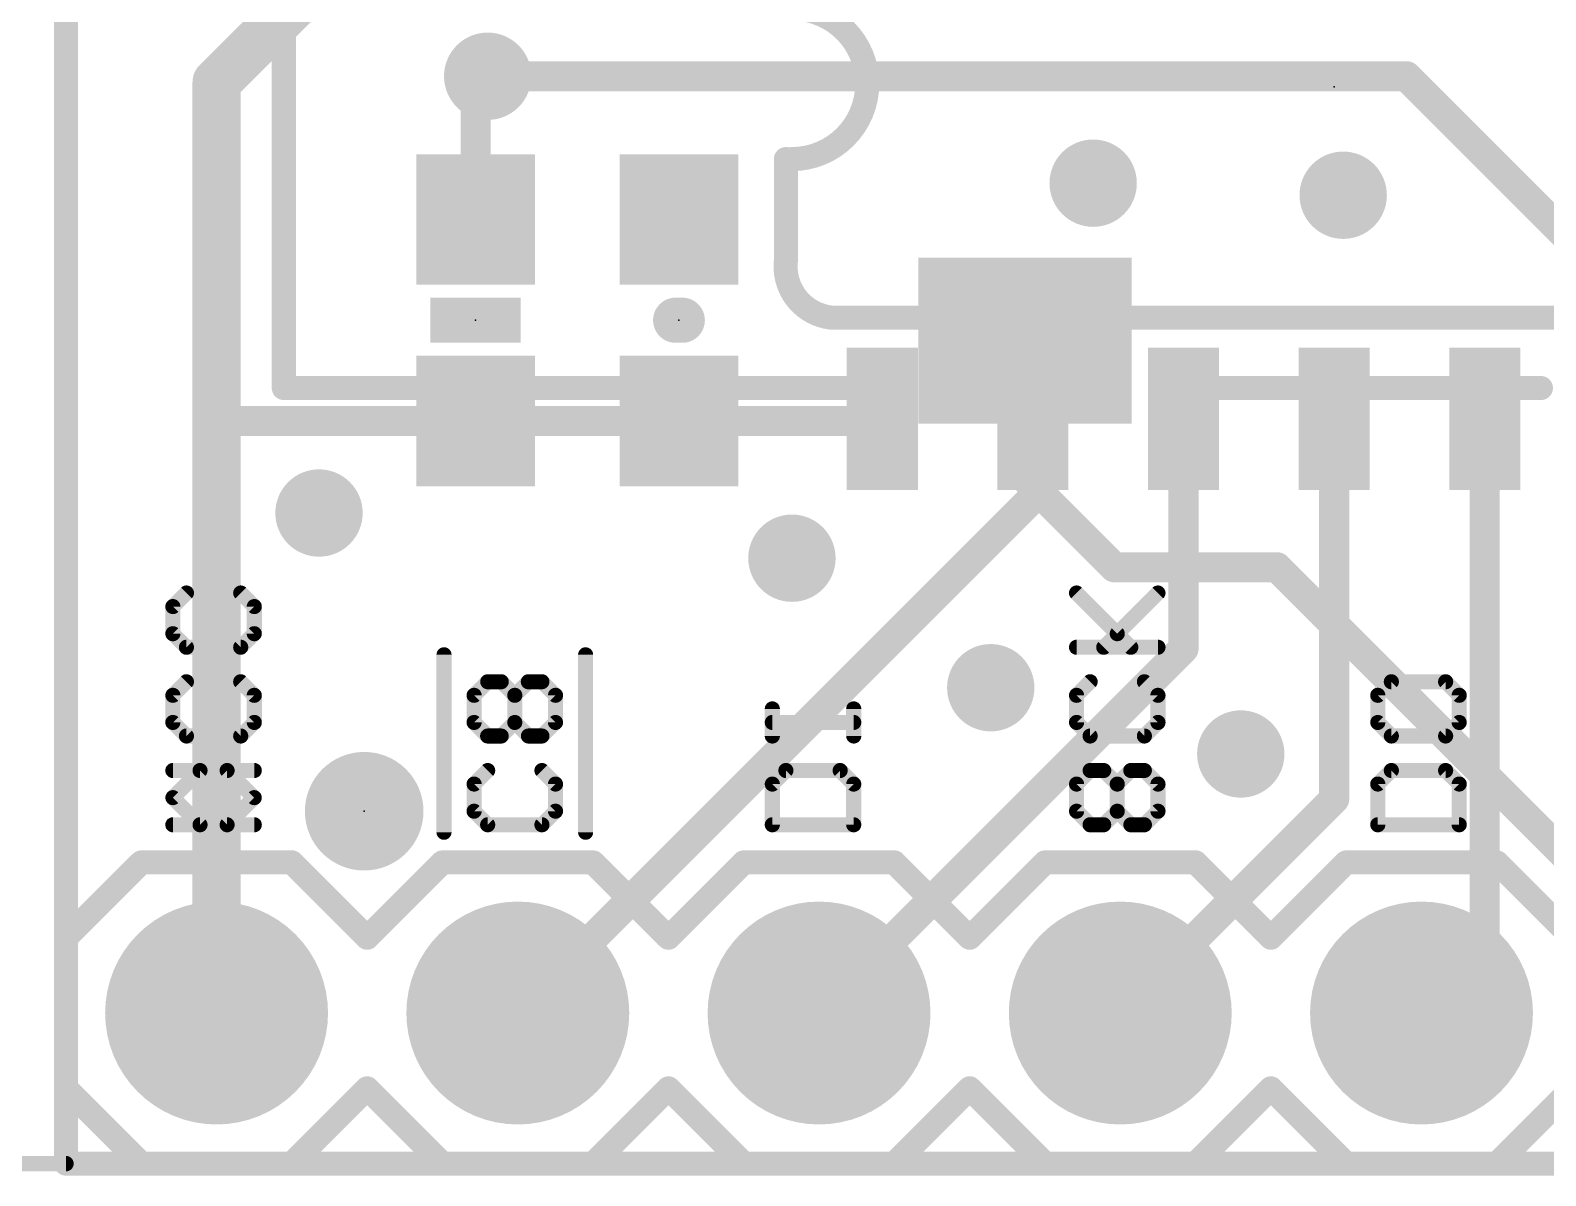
# Model space of a CAD drawing. Extents: x -44 to 63, y -10 to 34.
# Drawn here: x -0.3 to 12.48, y -0.1 to 9.56 of the extents above; entities that cross this region are included whole.
import ezdxf

# ---------------------------------------------------------------- set-up
doc = ezdxf.new("R2010")
doc.units = 0
for name, color, linetype in [('1', 12, 'CONTINUOUS'), ('16', 132, 'CONTINUOUS'), ('17', 110, 'CONTINUOUS'), ('18', 110, 'CONTINUOUS'), ('20', 53, 'CONTINUOUS'), ('21', 53, 'CONTINUOUS'), ('22', 53, 'CONTINUOUS'), ('23', 53, 'CONTINUOUS'), ('24', 53, 'CONTINUOUS'), ('47', 253, 'CONTINUOUS'), ('51', 53, 'CONTINUOUS')]:
    doc.layers.add(name, color=color, linetype=linetype)

# ---------------------------------------------------------------- blocks, each defined once
blk = doc.blocks.new('RECT')
blk.add_solid([(-0.5, -0.5), (0.5, -0.5), (-0.5, 0.5), (0.5, 0.5)])
blk = doc.blocks.new('PIE')
at = {"const_width": 0.5}
blk.add_lwpolyline([(0, -0.25, 1), (0, 0.25, 1), (0, -0.25)], format="xyb", dxfattribs=at)
blk = doc.blocks.new('ROUNDP')
at = {"const_width": 0.5}
blk.add_lwpolyline([(0, -0.25, 1), (0, 0.25, 1), (0, -0.25)], format="xyb", dxfattribs=at)
blk = doc.blocks.new('ROUNDV')
at = {"const_width": 0.5}
blk.add_lwpolyline([(0, -0.25, 1), (0, 0.25, 1), (0, -0.25)], format="xyb", dxfattribs=at)

msp = doc.modelspace()

# ---------------------------------------------------------------- linework, layer by layer
at = {"layer": '1'}
for points, const_width in [([(0, 0), (0, 24.13)], 0.2032), ([(3.556, 9.1694), (11.303, 9.1694)], 0.254), ([(11.303, 9.1694), (13.1318, 7.3406)], 0.254), ([(8.0869, 6.9405), (8.0869, 5.7815)], 0.254), ([(8.0869, 5.7815), (8.8392, 5.0292)], 0.254), ([(8.8392, 5.0292), (10.2108, 5.0292)], 0.254), ([(10.2108, 5.0292), (13.97, 1.27)], 0.254), ([(17.78, 0), (0, 0)], 0.2032)]:
    msp.add_lwpolyline(points, dxfattribs=dict(at, const_width=const_width))
for points, const_width in [([(3.556, 9.2329, 1), (3.556, 9.1059)], 0.127), ([(11.3479, 9.2143, 1), (11.2581, 9.1245)], 0.127), ([(11.303, 9.1059, 1), (11.303, 9.2329)], 0.127), ([(8.1504, 6.9405, 1), (8.0234, 6.9405)], 0.127), ([(8.1318, 5.8264, 1), (8.042, 5.7366)], 0.127), ([(8.0234, 5.7815, 1), (8.1504, 5.7815)], 0.127), ([(8.8392, 5.0927, 1), (8.8392, 4.9657)], 0.127), ([(8.7943, 4.9843, 1), (8.8841, 5.0741)], 0.127), ([(10.2557, 5.0741, 1), (10.1659, 4.9843)], 0.127), ([(10.2108, 4.9657, 1), (10.2108, 5.0927)], 0.127), ([(0, 0.0508, 1), (0, -0.0508)], 0.1016), ([(-0.0508, 0, 1), (0.0508, 0)], 0.1016)]:
    msp.add_lwpolyline(points, format="xyb", dxfattribs=dict(at, const_width=const_width))
at = {"layer": '16'}
for points, const_width in [([(0, 0), (0, 24.13)], 0.2032), ([(1.27, 9.1186), (3.0988, 10.9474)], 0.4064), ([(1.27, 6.3754), (1.27, 9.1186)], 0.4064), ([(3.4544, 9.0678), (3.556, 9.1694)], 0.254), ([(3.4544, 7.962), (3.4544, 9.0678)], 0.254), ([(1.27, 1.27), (1.27, 6.3754)], 0.4064), ([(1.3834, 6.262), (1.27, 6.3754)], 0.254), ([(3.4544, 6.262), (1.3834, 6.262)], 0.254), ([(3.4544, 6.262), (5.1689, 6.262)], 0.254), ([(5.1689, 6.262), (6.8649, 6.262)], 0.254), ([(6.8649, 6.262), (6.8834, 6.2805)], 0.254), ([(8.1534, 6.2805), (8.1534, 5.6134)], 0.254), ([(9.4234, 6.2805), (9.4234, 4.3434)], 0.254), ([(10.6934, 6.2805), (10.6934, 3.0734)], 0.254), ([(11.9634, 6.2805), (11.9634, 1.8034)], 0.254), ([(8.1534, 5.6134), (3.81, 1.27)], 0.254), ([(9.4234, 4.3434), (6.35, 1.27)], 0.254), ([(10.6934, 3.0734), (8.89, 1.27)], 0.254), ([(11.9634, 1.8034), (11.43, 1.27)], 0.254), ([(17.78, 0), (0, 0)], 0.2032)]:
    msp.add_lwpolyline(points, dxfattribs=dict(at, const_width=const_width))
for points, const_width in [([(1.3716, 9.1186, 1), (1.1684, 9.1186)], 0.2032), ([(1.1982, 9.1904, 1), (1.3418, 9.0468)], 0.2032), ([(3.6009, 9.1245, 1), (3.5111, 9.2143)], 0.127), ([(3.5179, 9.0678, 1), (3.3909, 9.0678)], 0.127), ([(3.4095, 9.1127, 1), (3.4993, 9.0229)], 0.127), ([(3.3909, 7.962, 1), (3.5179, 7.962)], 0.127), ([(1.3716, 6.3754, 1), (1.1684, 6.3754)], 0.2032), ([(1.1684, 6.3754, 1), (1.3716, 6.3754)], 0.2032), ([(1.3149, 6.4203, 1), (1.2251, 6.3305)], 0.127), ([(1.3834, 6.3255, 1), (1.3834, 6.1985)], 0.127), ([(3.4544, 6.3255, 1), (3.4544, 6.1985)], 0.127), ([(3.4544, 6.1985, 1), (3.4544, 6.3255)], 0.127), ([(5.1689, 6.3255, 1), (5.1689, 6.1985)], 0.127), ([(5.1689, 6.1985, 1), (5.1689, 6.3255)], 0.127), ([(6.9283, 6.2356, 1), (6.8385, 6.3254)], 0.127), ([(6.8649, 6.1985, 1), (6.8649, 6.3255)], 0.127), ([(8.2169, 6.2805, 1), (8.0899, 6.2805)], 0.127), ([(9.4869, 6.2805, 1), (9.3599, 6.2805)], 0.127), ([(10.7569, 6.2805, 1), (10.6299, 6.2805)], 0.127), ([(12.0269, 6.2805, 1), (11.8999, 6.2805)], 0.127), ([(1.3385, 6.2171, 1), (1.4283, 6.3069)], 0.127), ([(6.82, 6.3069, 1), (6.9098, 6.2171)], 0.127), ([(8.0899, 5.6134, 1), (8.2169, 5.6134)], 0.127), ([(8.1983, 5.5685, 1), (8.1085, 5.6583)], 0.127), ([(9.3599, 4.3434, 1), (9.4869, 4.3434)], 0.127), ([(9.4683, 4.2985, 1), (9.3785, 4.3883)], 0.127), ([(10.7383, 3.0285, 1), (10.6485, 3.1183)], 0.127), ([(10.6299, 3.0734, 1), (10.7569, 3.0734)], 0.127), ([(12.0083, 1.7585, 1), (11.9185, 1.8483)], 0.127), ([(11.8999, 1.8034, 1), (12.0269, 1.8034)], 0.127), ([(1.1684, 1.27, 1), (1.3716, 1.27)], 0.2032), ([(3.7651, 1.3149, 1), (3.8549, 1.2251)], 0.127), ([(6.3051, 1.3149, 1), (6.3949, 1.2251)], 0.127), ([(8.8451, 1.3149, 1), (8.9349, 1.2251)], 0.127), ([(11.3851, 1.3149, 1), (11.4749, 1.2251)], 0.127), ([(0, 0.0508, 1), (0, -0.0508)], 0.1016), ([(-0.0508, 0, 1), (0.0508, 0)], 0.1016)]:
    msp.add_lwpolyline(points, format="xyb", dxfattribs=dict(at, const_width=const_width))
at = {"layer": '20', "const_width": 0.2032}
for points in [[(0, 0), (0, 24.13)], [(17.78, 0), (0, 0)]]:
    msp.add_lwpolyline(points, dxfattribs=at)
at = {"layer": '20', "const_width": 0.1016}
for points in [[(0, 0.0508, 1), (0, -0.0508)], [(-0.0508, 0, 1), (0.0508, 0)]]:
    msp.add_lwpolyline(points, format="xyb", dxfattribs=at)
at = {"layer": '21'}
for points, const_width in [([(1.8369, 6.5405), (1.8369, 19.7405)], 0.2032), ([(1.8369, 6.5405), (6.7369, 6.5405)], 0.2032), ([(12.4369, 6.5405), (9.4369, 6.5405)], 0.2032), ([(1.0155, 4.8119), (0.9011, 4.6975)], 0.127), ([(1.5875, 4.6975), (1.4731, 4.8119)], 0.127), ([(8.9787, 4.3543), (8.5211, 4.8119)], 0.127), ([(8.8643, 4.4687), (9.2075, 4.8119)], 0.127), ([(0.9011, 4.6975), (0.9011, 4.4687)], 0.127), ([(1.5875, 4.4687), (1.5875, 4.6975)], 0.127), ([(0.9011, 4.4687), (1.0155, 4.3543)], 0.127), ([(1.4731, 4.3543), (1.5875, 4.4687)], 0.127), ([(1.0155, 4.3543), (1.4731, 4.3543)], 0.127), ([(3.1877, 2.794), (3.1877, 4.2908)], 0.127), ([(8.5211, 4.3543), (9.2075, 4.3543)], 0.127), ([(1.0155, 4.0635), (0.9011, 3.9491)], 0.127), ([(1.5875, 3.9491), (1.4731, 4.0635)], 0.127), ([(3.5555, 4.0635), (3.4411, 3.9491)], 0.127), ([(3.7843, 3.9491), (3.8987, 4.0635)], 0.127), ([(3.8987, 4.0635), (4.0131, 4.0635)], 0.127), ([(4.0131, 4.0635), (4.1275, 3.9491)], 0.127), ([(8.6355, 4.0635), (8.5211, 3.9491)], 0.127), ([(9.2075, 3.9491), (9.0931, 4.0635)], 0.127), ([(11.1755, 4.0635), (11.0611, 3.9491)], 0.127), ([(11.6331, 4.0635), (11.1755, 4.0635)], 0.127), ([(11.7475, 3.9491), (11.6331, 4.0635)], 0.127), ([(0.9011, 3.9491), (0.9011, 3.7203)], 0.127), ([(1.5875, 3.7203), (1.5875, 3.9491)], 0.127), ([(3.4411, 3.9491), (3.4411, 3.7203)], 0.127), ([(3.7843, 3.7203), (3.7843, 3.9491)], 0.127), ([(4.1275, 3.9491), (4.1275, 3.7203)], 0.127), ([(8.5211, 3.9491), (8.5211, 3.7203)], 0.127), ([(9.2075, 3.7203), (9.2075, 3.9491)], 0.127), ([(11.0611, 3.9491), (11.0611, 3.7203)], 0.127), ([(11.7475, 3.7203), (11.7475, 3.9491)], 0.127), ([(5.9557, 3.6059), (5.9557, 3.8347)], 0.127), ([(6.6421, 3.6059), (6.6421, 3.8347)], 0.127), ([(0.9011, 3.7203), (1.0155, 3.6059)], 0.127), ([(1.4731, 3.6059), (1.5875, 3.7203)], 0.127), ([(3.4411, 3.7203), (3.5555, 3.6059)], 0.127), ([(3.6699, 3.6059), (3.7843, 3.7203)], 0.127), ([(4.1275, 3.7203), (4.0131, 3.6059)], 0.127), ([(6.6421, 3.7203), (5.9557, 3.7203)], 0.127), ([(8.5211, 3.7203), (8.6355, 3.6059)], 0.127), ([(9.0931, 3.6059), (9.2075, 3.7203)], 0.127), ([(11.0611, 3.7203), (11.1755, 3.6059)], 0.127), ([(11.6331, 3.6059), (11.7475, 3.7203)], 0.127), ([(1.0155, 3.6059), (1.4731, 3.6059)], 0.127), ([(3.5555, 3.6059), (3.6699, 3.6059)], 0.127), ([(8.6355, 3.6059), (9.0931, 3.6059)], 0.127), ([(11.1755, 3.6059), (11.6331, 3.6059)], 0.127), ([(1.3587, 3.3151), (0.9011, 3.3151)], 0.127), ([(1.5875, 3.0863), (1.3587, 3.3151)], 0.127), ([(3.5555, 3.3151), (3.4411, 3.2007)], 0.127), ([(4.1275, 3.2007), (4.0131, 3.3151)], 0.127), ([(6.0701, 3.3151), (5.9557, 3.2007)], 0.127), ([(6.5277, 3.3151), (6.0701, 3.3151)], 0.127), ([(6.6421, 3.2007), (6.5277, 3.3151)], 0.127), ([(8.6355, 3.3151), (8.5211, 3.2007)], 0.127), ([(8.8643, 3.2007), (8.9787, 3.3151)], 0.127), ([(8.9787, 3.3151), (9.0931, 3.3151)], 0.127), ([(9.0931, 3.3151), (9.2075, 3.2007)], 0.127), ([(11.1755, 3.3151), (11.0611, 3.2007)], 0.127), ([(11.6331, 3.3151), (11.1755, 3.3151)], 0.127), ([(11.7475, 3.2007), (11.6331, 3.3151)], 0.127), ([(3.4411, 3.2007), (3.4411, 2.9719)], 0.127), ([(4.1275, 2.9719), (4.1275, 3.2007)], 0.127), ([(5.9557, 3.2007), (5.9557, 2.8575)], 0.127), ([(6.6421, 2.8575), (6.6421, 3.2007)], 0.127), ([(8.5211, 3.2007), (8.5211, 2.9719)], 0.127), ([(8.8643, 2.9719), (8.8643, 3.2007)], 0.127), ([(9.2075, 3.2007), (9.2075, 2.9719)], 0.127), ([(11.0611, 3.2007), (11.0611, 2.8575)], 0.127), ([(11.7475, 2.8575), (11.7475, 3.2007)], 0.127), ([(1.3587, 2.8575), (1.5875, 3.0863)], 0.127), ([(3.4411, 2.9719), (3.5555, 2.8575)], 0.127), ([(4.0131, 2.8575), (4.1275, 2.9719)], 0.127), ([(8.5211, 2.9719), (8.6355, 2.8575)], 0.127), ([(8.7499, 2.8575), (8.8643, 2.9719)], 0.127), ([(9.2075, 2.9719), (9.0931, 2.8575)], 0.127), ([(0.9011, 2.8575), (1.3587, 2.8575)], 0.127), ([(3.5555, 2.8575), (4.0131, 2.8575)], 0.127), ([(5.9557, 2.8575), (6.6421, 2.8575)], 0.127), ([(8.6355, 2.8575), (8.7499, 2.8575)], 0.127), ([(11.0611, 2.8575), (11.7475, 2.8575)], 0.127), ([(0, 1.905), (0.635, 2.54)], 0.2032), ([(0.635, 2.54), (1.905, 2.54)], 0.2032), ([(2.54, 1.905), (1.905, 2.54)], 0.2032), ([(2.54, 1.905), (3.175, 2.54)], 0.2032), ([(3.175, 2.54), (4.445, 2.54)], 0.2032), ([(4.445, 2.54), (5.08, 1.905)], 0.2032), ([(5.08, 1.905), (5.715, 2.54)], 0.2032), ([(5.715, 2.54), (6.985, 2.54)], 0.2032), ([(6.985, 2.54), (7.62, 1.905)], 0.2032), ([(7.62, 1.905), (8.255, 2.54)], 0.2032), ([(8.255, 2.54), (9.525, 2.54)], 0.2032), ([(10.16, 1.905), (9.525, 2.54)], 0.2032), ([(10.16, 1.905), (10.795, 2.54)], 0.2032), ([(10.795, 2.54), (12.065, 2.54)], 0.2032), ([(12.065, 2.54), (12.7, 1.905)], 0.2032), ([(0, 0.635), (0, 1.905)], 0.2032), ([(0.635, 0), (0, 0.635)], 0.2032), ([(1.905, 0), (2.54, 0.635)], 0.2032), ([(3.175, 0), (2.54, 0.635)], 0.2032), ([(5.08, 0.635), (4.445, 0)], 0.2032), ([(5.715, 0), (5.08, 0.635)], 0.2032), ([(7.62, 0.635), (6.985, 0)], 0.2032), ([(8.255, 0), (7.62, 0.635)], 0.2032), ([(9.525, 0), (10.16, 0.635)], 0.2032), ([(10.795, 0), (10.16, 0.635)], 0.2032), ([(12.7, 0.635), (12.065, 0)], 0.2032), ([(1.905, 0), (0.635, 0)], 0.2032), ([(4.445, 0), (3.175, 0)], 0.2032), ([(6.985, 0), (5.715, 0)], 0.2032), ([(9.525, 0), (8.255, 0)], 0.2032), ([(12.065, 0), (10.795, 0)], 0.2032)]:
    msp.add_lwpolyline(points, dxfattribs=dict(at, const_width=const_width))
for points, const_width in [([(1.8369, 6.5913, 1), (1.8369, 6.4897)], 0.1016), ([(1.7861, 6.5405, 1), (1.8877, 6.5405)], 0.1016), ([(6.7369, 6.4897, 1), (6.7369, 6.5913)], 0.1016), ([(9.4369, 6.5913, 1), (9.4369, 6.4897)], 0.1016), ([(12.4369, 6.4897, 1), (12.4369, 6.5913)], 0.1016), ([(1.038, 4.7895, 1), (0.9931, 4.8344)], 0.0635), ([(1.4956, 4.8344, 1), (1.4507, 4.7895)], 0.0635), ([(8.5436, 4.8344, 1), (8.4987, 4.7895)], 0.0635), ([(9.23, 4.7895, 1), (9.185, 4.8344)], 0.0635), ([(0.9329, 4.6975, 1), (0.8694, 4.6975)], 0.0635), ([(0.8787, 4.72, 1), (0.9236, 4.6751)], 0.0635), ([(1.6193, 4.6975, 1), (1.5558, 4.6975)], 0.0635), ([(1.565, 4.6751, 1), (1.61, 4.72)], 0.0635), ([(0.9236, 4.4912, 1), (0.8787, 4.4463)], 0.0635), ([(0.8694, 4.4687, 1), (0.9329, 4.4687)], 0.0635), ([(1.5558, 4.4687, 1), (1.6193, 4.4687)], 0.0635), ([(1.61, 4.4463, 1), (1.565, 4.4912)], 0.0635), ([(8.8419, 4.4912, 1), (8.8868, 4.4463)], 0.0635), ([(1.0155, 4.3861, 1), (1.0155, 4.3226)], 0.0635), ([(0.9931, 4.3319, 1), (1.038, 4.3768)], 0.0635), ([(1.4507, 4.3768, 1), (1.4956, 4.3319)], 0.0635), ([(1.4731, 4.3226, 1), (1.4731, 4.3861)], 0.0635), ([(3.2195, 4.2908, 1), (3.1559, 4.2908)], 0.0635), ([(8.5211, 4.3861, 1), (8.5211, 4.3226)], 0.0635), ([(8.9563, 4.3319, 1), (9.0012, 4.3768)], 0.0635), ([(9.2075, 4.3226, 1), (9.2075, 4.3861)], 0.0635), ([(1.038, 4.0411, 1), (0.9931, 4.086)], 0.0635), ([(1.4956, 4.086, 1), (1.4507, 4.0411)], 0.0635), ([(3.578, 4.0411, 1), (3.5331, 4.086)], 0.0635), ([(3.8987, 4.0953, 1), (3.8987, 4.0318)], 0.0635), ([(3.9212, 4.0411, 1), (3.8763, 4.086)], 0.0635), ([(4.0356, 4.086, 1), (3.9907, 4.0411)], 0.0635), ([(4.0131, 4.0318, 1), (4.0131, 4.0953)], 0.0635), ([(8.658, 4.0411, 1), (8.6131, 4.086)], 0.0635), ([(9.1156, 4.086, 1), (9.0707, 4.0411)], 0.0635), ([(11.1755, 4.0953, 1), (11.1755, 4.0318)], 0.0635), ([(11.198, 4.0411, 1), (11.1531, 4.086)], 0.0635), ([(11.6556, 4.086, 1), (11.6107, 4.0411)], 0.0635), ([(11.6331, 4.0318, 1), (11.6331, 4.0953)], 0.0635), ([(0.9329, 3.9491, 1), (0.8694, 3.9491)], 0.0635), ([(0.8787, 3.9716, 1), (0.9236, 3.9267)], 0.0635), ([(1.6193, 3.9491, 1), (1.5558, 3.9491)], 0.0635), ([(1.565, 3.9267, 1), (1.61, 3.9716)], 0.0635), ([(3.4729, 3.9491, 1), (3.4094, 3.9491)], 0.0635), ([(3.4187, 3.9716, 1), (3.4636, 3.9267)], 0.0635), ([(3.8161, 3.9491, 1), (3.7526, 3.9491)], 0.0635), ([(3.7619, 3.9716, 1), (3.8068, 3.9267)], 0.0635), ([(4.1593, 3.9491, 1), (4.0958, 3.9491)], 0.0635), ([(4.105, 3.9267, 1), (4.15, 3.9716)], 0.0635), ([(8.5529, 3.9491, 1), (8.4894, 3.9491)], 0.0635), ([(8.4987, 3.9716, 1), (8.5436, 3.9267)], 0.0635), ([(9.2393, 3.9491, 1), (9.1757, 3.9491)], 0.0635), ([(9.185, 3.9267, 1), (9.23, 3.9716)], 0.0635), ([(11.0929, 3.9491, 1), (11.0294, 3.9491)], 0.0635), ([(11.0387, 3.9716, 1), (11.0836, 3.9267)], 0.0635), ([(11.7793, 3.9491, 1), (11.7157, 3.9491)], 0.0635), ([(11.725, 3.9267, 1), (11.77, 3.9716)], 0.0635), ([(5.9875, 3.8347, 1), (5.924, 3.8347)], 0.0635), ([(6.6738, 3.8347, 1), (6.6104, 3.8347)], 0.0635), ([(0.9236, 3.7428, 1), (0.8787, 3.6979)], 0.0635), ([(0.8694, 3.7203, 1), (0.9329, 3.7203)], 0.0635), ([(1.5558, 3.7203, 1), (1.6193, 3.7203)], 0.0635), ([(1.61, 3.6979, 1), (1.565, 3.7428)], 0.0635), ([(3.4636, 3.7428, 1), (3.4187, 3.6979)], 0.0635), ([(3.4094, 3.7203, 1), (3.4729, 3.7203)], 0.0635), ([(3.7526, 3.7203, 1), (3.8161, 3.7203)], 0.0635), ([(3.8068, 3.6979, 1), (3.7619, 3.7428)], 0.0635), ([(4.0958, 3.7203, 1), (4.1593, 3.7203)], 0.0635), ([(4.15, 3.6979, 1), (4.105, 3.7428)], 0.0635), ([(5.9557, 3.7521, 1), (5.9557, 3.6886)], 0.0635), ([(6.6421, 3.6886, 1), (6.6421, 3.7521)], 0.0635), ([(8.4894, 3.7203, 1), (8.5529, 3.7203)], 0.0635), ([(8.5436, 3.7428, 1), (8.4987, 3.6979)], 0.0635), ([(9.1757, 3.7203, 1), (9.2393, 3.7203)], 0.0635), ([(9.23, 3.6979, 1), (9.185, 3.7428)], 0.0635), ([(11.0836, 3.7428, 1), (11.0387, 3.6979)], 0.0635), ([(11.0294, 3.7203, 1), (11.0929, 3.7203)], 0.0635), ([(11.7157, 3.7203, 1), (11.7793, 3.7203)], 0.0635), ([(11.77, 3.6979, 1), (11.725, 3.7428)], 0.0635), ([(1.0155, 3.6377, 1), (1.0155, 3.5742)], 0.0635), ([(0.9931, 3.5835, 1), (1.038, 3.6284)], 0.0635), ([(1.4507, 3.6284, 1), (1.4956, 3.5835)], 0.0635), ([(1.4731, 3.5742, 1), (1.4731, 3.6377)], 0.0635), ([(3.5555, 3.6377, 1), (3.5555, 3.5742)], 0.0635), ([(3.5331, 3.5835, 1), (3.578, 3.6284)], 0.0635), ([(3.6475, 3.6284, 1), (3.6924, 3.5835)], 0.0635), ([(3.6699, 3.5742, 1), (3.6699, 3.6377)], 0.0635), ([(3.9907, 3.6284, 1), (4.0356, 3.5835)], 0.0635), ([(5.924, 3.6059, 1), (5.9875, 3.6059)], 0.0635), ([(6.6104, 3.6059, 1), (6.6738, 3.6059)], 0.0635), ([(8.6355, 3.6377, 1), (8.6355, 3.5742)], 0.0635), ([(8.6131, 3.5835, 1), (8.658, 3.6284)], 0.0635), ([(9.0707, 3.6284, 1), (9.1156, 3.5835)], 0.0635), ([(9.0931, 3.5742, 1), (9.0931, 3.6377)], 0.0635), ([(11.1755, 3.6377, 1), (11.1755, 3.5742)], 0.0635), ([(11.1531, 3.5835, 1), (11.198, 3.6284)], 0.0635), ([(11.6107, 3.6284, 1), (11.6556, 3.5835)], 0.0635), ([(11.6331, 3.5742, 1), (11.6331, 3.6377)], 0.0635), ([(0.9011, 3.3468, 1), (0.9011, 3.2833)], 0.0635), ([(1.3812, 3.3375, 1), (1.3363, 3.2926)], 0.0635), ([(1.3587, 3.2833, 1), (1.3587, 3.3468)], 0.0635), ([(3.578, 3.2926, 1), (3.5331, 3.3375)], 0.0635), ([(4.0356, 3.3375, 1), (3.9907, 3.2926)], 0.0635), ([(6.0701, 3.3468, 1), (6.0701, 3.2833)], 0.0635), ([(6.0926, 3.2926, 1), (6.0477, 3.3375)], 0.0635), ([(6.5502, 3.3375, 1), (6.5053, 3.2926)], 0.0635), ([(6.5277, 3.2833, 1), (6.5277, 3.3468)], 0.0635), ([(8.658, 3.2926, 1), (8.6131, 3.3375)], 0.0635), ([(8.9787, 3.3468, 1), (8.9787, 3.2833)], 0.0635), ([(9.0012, 3.2926, 1), (8.9563, 3.3375)], 0.0635), ([(9.1156, 3.3375, 1), (9.0707, 3.2926)], 0.0635), ([(9.0931, 3.2833, 1), (9.0931, 3.3468)], 0.0635), ([(11.1755, 3.3468, 1), (11.1755, 3.2833)], 0.0635), ([(11.198, 3.2926, 1), (11.1531, 3.3375)], 0.0635), ([(11.6556, 3.3375, 1), (11.6107, 3.2926)], 0.0635), ([(11.6331, 3.2833, 1), (11.6331, 3.3468)], 0.0635), ([(3.4729, 3.2007, 1), (3.4094, 3.2007)], 0.0635), ([(3.4187, 3.2231, 1), (3.4636, 3.1782)], 0.0635), ([(4.1593, 3.2007, 1), (4.0958, 3.2007)], 0.0635), ([(4.105, 3.1782, 1), (4.15, 3.2231)], 0.0635), ([(5.9875, 3.2007, 1), (5.924, 3.2007)], 0.0635), ([(5.9333, 3.2231, 1), (5.9782, 3.1782)], 0.0635), ([(6.6738, 3.2007, 1), (6.6104, 3.2007)], 0.0635), ([(6.6196, 3.1782, 1), (6.6646, 3.2231)], 0.0635), ([(8.5529, 3.2007, 1), (8.4894, 3.2007)], 0.0635), ([(8.4987, 3.2231, 1), (8.5436, 3.1782)], 0.0635), ([(8.8961, 3.2007, 1), (8.8326, 3.2007)], 0.0635), ([(8.8419, 3.2231, 1), (8.8868, 3.1782)], 0.0635), ([(9.2393, 3.2007, 1), (9.1757, 3.2007)], 0.0635), ([(9.185, 3.1782, 1), (9.23, 3.2231)], 0.0635), ([(11.0929, 3.2007, 1), (11.0294, 3.2007)], 0.0635), ([(11.0387, 3.2231, 1), (11.0836, 3.1782)], 0.0635), ([(11.7793, 3.2007, 1), (11.7157, 3.2007)], 0.0635), ([(11.725, 3.1782, 1), (11.77, 3.2231)], 0.0635), ([(1.565, 3.0638, 1), (1.61, 3.1087)], 0.0635), ([(1.61, 3.0638, 1), (1.565, 3.1087)], 0.0635), ([(3.4636, 2.9943, 1), (3.4187, 2.9494)], 0.0635), ([(3.4094, 2.9719, 1), (3.4729, 2.9719)], 0.0635), ([(4.0958, 2.9719, 1), (4.1593, 2.9719)], 0.0635), ([(4.15, 2.9494, 1), (4.105, 2.9943)], 0.0635), ([(8.4894, 2.9719, 1), (8.5529, 2.9719)], 0.0635), ([(8.5436, 2.9943, 1), (8.4987, 2.9494)], 0.0635), ([(8.8326, 2.9719, 1), (8.8961, 2.9719)], 0.0635), ([(8.8868, 2.9494, 1), (8.8419, 2.9943)], 0.0635), ([(9.1757, 2.9719, 1), (9.2393, 2.9719)], 0.0635), ([(9.23, 2.9494, 1), (9.185, 2.9943)], 0.0635), ([(0.9011, 2.8893, 1), (0.9011, 2.8257)], 0.0635), ([(1.3363, 2.88, 1), (1.3812, 2.835)], 0.0635), ([(1.3587, 2.8257, 1), (1.3587, 2.8893)], 0.0635), ([(3.1559, 2.794, 1), (3.2195, 2.794)], 0.0635), ([(3.5555, 2.8893, 1), (3.5555, 2.8257)], 0.0635), ([(3.5331, 2.835, 1), (3.578, 2.88)], 0.0635), ([(3.9907, 2.88, 1), (4.0356, 2.835)], 0.0635), ([(4.0131, 2.8257, 1), (4.0131, 2.8893)], 0.0635), ([(5.9557, 2.8893, 1), (5.9557, 2.8257)], 0.0635), ([(5.924, 2.8575, 1), (5.9875, 2.8575)], 0.0635), ([(6.6104, 2.8575, 1), (6.6738, 2.8575)], 0.0635), ([(6.6421, 2.8257, 1), (6.6421, 2.8893)], 0.0635), ([(8.6355, 2.8893, 1), (8.6355, 2.8257)], 0.0635), ([(8.6131, 2.835, 1), (8.658, 2.88)], 0.0635), ([(8.7275, 2.88, 1), (8.7724, 2.835)], 0.0635), ([(8.7499, 2.8257, 1), (8.7499, 2.8893)], 0.0635), ([(9.0707, 2.88, 1), (9.1156, 2.835)], 0.0635), ([(11.0611, 2.8893, 1), (11.0611, 2.8257)], 0.0635), ([(11.0294, 2.8575, 1), (11.0929, 2.8575)], 0.0635), ([(11.7157, 2.8575, 1), (11.7793, 2.8575)], 0.0635), ([(11.7475, 2.8257, 1), (11.7475, 2.8893)], 0.0635), ([(0.635, 2.5908, 1), (0.635, 2.4892)], 0.1016), ([(0.6709, 2.5041, 1), (0.5991, 2.5759)], 0.1016), ([(1.9409, 2.5759, 1), (1.8691, 2.5041)], 0.1016), ([(1.905, 2.4892, 1), (1.905, 2.5908)], 0.1016), ([(3.175, 2.5908, 1), (3.175, 2.4892)], 0.1016), ([(3.2109, 2.5041, 1), (3.1391, 2.5759)], 0.1016), ([(4.4809, 2.5759, 1), (4.4091, 2.5041)], 0.1016), ([(4.445, 2.4892, 1), (4.445, 2.5908)], 0.1016), ([(5.715, 2.5908, 1), (5.715, 2.4892)], 0.1016), ([(5.7509, 2.5041, 1), (5.6791, 2.5759)], 0.1016), ([(7.0209, 2.5759, 1), (6.9491, 2.5041)], 0.1016), ([(6.985, 2.4892, 1), (6.985, 2.5908)], 0.1016), ([(8.255, 2.5908, 1), (8.255, 2.4892)], 0.1016), ([(8.2909, 2.5041, 1), (8.2191, 2.5759)], 0.1016), ([(9.5609, 2.5759, 1), (9.4891, 2.5041)], 0.1016), ([(9.525, 2.4892, 1), (9.525, 2.5908)], 0.1016), ([(10.795, 2.5908, 1), (10.795, 2.4892)], 0.1016), ([(10.8309, 2.5041, 1), (10.7591, 2.5759)], 0.1016), ([(12.1009, 2.5759, 1), (12.0291, 2.5041)], 0.1016), ([(12.065, 2.4892, 1), (12.065, 2.5908)], 0.1016), ([(0.0508, 1.905, 1), (-0.0508, 1.905)], 0.1016), ([(-0.0359, 1.9409, 1), (0.0359, 1.8691)], 0.1016), ([(2.5041, 1.9409, 1), (2.5759, 1.8691)], 0.1016), ([(2.5041, 1.8691, 1), (2.5759, 1.9409)], 0.1016), ([(5.0441, 1.9409, 1), (5.1159, 1.8691)], 0.1016), ([(5.0441, 1.8691, 1), (5.1159, 1.9409)], 0.1016), ([(7.5841, 1.9409, 1), (7.6559, 1.8691)], 0.1016), ([(7.5841, 1.8691, 1), (7.6559, 1.9409)], 0.1016), ([(10.1241, 1.9409, 1), (10.1959, 1.8691)], 0.1016), ([(10.1241, 1.8691, 1), (10.1959, 1.9409)], 0.1016), ([(0.0359, 0.6709, 1), (-0.0359, 0.5991)], 0.1016), ([(-0.0508, 0.635, 1), (0.0508, 0.635)], 0.1016), ([(2.5759, 0.6709, 1), (2.5041, 0.5991)], 0.1016), ([(2.5759, 0.5991, 1), (2.5041, 0.6709)], 0.1016), ([(5.1159, 0.6709, 1), (5.0441, 0.5991)], 0.1016), ([(5.1159, 0.5991, 1), (5.0441, 0.6709)], 0.1016), ([(7.6559, 0.6709, 1), (7.5841, 0.5991)], 0.1016), ([(7.6559, 0.5991, 1), (7.5841, 0.6709)], 0.1016), ([(10.1959, 0.6709, 1), (10.1241, 0.5991)], 0.1016), ([(10.1959, 0.5991, 1), (10.1241, 0.6709)], 0.1016), ([(0.635, 0.0508, 1), (0.635, -0.0508)], 0.1016), ([(0.5991, -0.0359, 1), (0.6709, 0.0359)], 0.1016), ([(1.8691, 0.0359, 1), (1.9409, -0.0359)], 0.1016), ([(1.905, -0.0508, 1), (1.905, 0.0508)], 0.1016), ([(3.175, 0.0508, 1), (3.175, -0.0508)], 0.1016), ([(3.1391, -0.0359, 1), (3.2109, 0.0359)], 0.1016), ([(4.4091, 0.0359, 1), (4.4809, -0.0359)], 0.1016), ([(4.445, -0.0508, 1), (4.445, 0.0508)], 0.1016), ([(5.715, 0.0508, 1), (5.715, -0.0508)], 0.1016), ([(5.6791, -0.0359, 1), (5.7509, 0.0359)], 0.1016), ([(6.9491, 0.0359, 1), (7.0209, -0.0359)], 0.1016), ([(6.985, -0.0508, 1), (6.985, 0.0508)], 0.1016), ([(8.255, 0.0508, 1), (8.255, -0.0508)], 0.1016), ([(8.2191, -0.0359, 1), (8.2909, 0.0359)], 0.1016), ([(9.4891, 0.0359, 1), (9.5609, -0.0359)], 0.1016), ([(9.525, -0.0508, 1), (9.525, 0.0508)], 0.1016), ([(10.795, 0.0508, 1), (10.795, -0.0508)], 0.1016), ([(10.7591, -0.0359, 1), (10.8309, 0.0359)], 0.1016), ([(12.0291, 0.0359, 1), (12.1009, -0.0359)], 0.1016), ([(12.065, -0.0508, 1), (12.065, 0.0508)], 0.1016)]:
    msp.add_lwpolyline(points, format="xyb", dxfattribs=dict(at, const_width=const_width))
at = {"layer": '22'}
for points, const_width in [([(6.1214, 8.4709, 1), (6.1214, 9.7409)], 0.2032), ([(6.1214, 8.4709, 1), (6.0198, 8.4709)], 0.1016), ([(6.1214, 8.5217, 1), (6.1214, 8.4201)], 0.1016), ([(6.0706, 7.6152, 0.4143), (6.4516, 7.1342)], 0.2032), ([(6.0198, 7.6279, 1), (6.1214, 7.6279)], 0.1016), ([(6.1211, 7.6093, 1), (6.0201, 7.6211)], 0.1016), ([(5.141, 7.2073, 1), (5.141, 7.0168)], 0.1905), ([(5.1968, 7.0168, 1), (5.1968, 7.2073)], 0.1905), ([(6.4516, 7.185, 1), (6.4516, 7.0834)], 0.1016), ([(6.4458, 7.0837, 1), (6.4574, 7.1847)], 0.1016), ([(1.0385, 4.7895, 1), (0.9936, 4.8344)], 0.0635), ([(1.4961, 4.8344, 1), (1.4512, 4.7895)], 0.0635), ([(8.5442, 4.8344, 1), (8.4992, 4.7895)], 0.0635), ([(9.2305, 4.7895, 1), (9.1856, 4.8344)], 0.0635), ([(0.8792, 4.72, 1), (0.9242, 4.6751)], 0.0635), ([(0.9335, 4.6975, 1), (0.87, 4.6975)], 0.0635), ([(1.6198, 4.6975, 1), (1.5563, 4.6975)], 0.0635), ([(1.5656, 4.6751, 1), (1.6105, 4.72)], 0.0635), ([(0.9242, 4.4912, 1), (0.8792, 4.4463)], 0.0635), ([(0.87, 4.4687, 1), (0.9335, 4.4687)], 0.0635), ([(1.5563, 4.4687, 1), (1.6198, 4.4687)], 0.0635), ([(1.6105, 4.4463, 1), (1.5656, 4.4912)], 0.0635), ([(8.8424, 4.4463, 1), (8.8873, 4.4912)], 0.0635), ([(1.0161, 4.3861, 1), (1.0161, 4.3226)], 0.0635), ([(0.9936, 4.3319, 1), (1.0385, 4.3768)], 0.0635), ([(1.4512, 4.3768, 1), (1.4961, 4.3319)], 0.0635), ([(1.4737, 4.3226, 1), (1.4737, 4.3861)], 0.0635), ([(4.4132, 4.2908, 1), (4.3498, 4.2908)], 0.0635), ([(8.5217, 4.3861, 1), (8.5217, 4.3226)], 0.0635), ([(8.728, 4.3768, 1), (8.7729, 4.3319)], 0.0635), ([(9.2081, 4.3226, 1), (9.2081, 4.3861)], 0.0635), ([(1.0385, 4.0411, 1), (0.9936, 4.086)], 0.0635), ([(1.4961, 4.086, 1), (1.4512, 4.0411)], 0.0635), ([(3.5561, 4.0953, 1), (3.5561, 4.0318)], 0.0635), ([(3.5785, 4.0411, 1), (3.5336, 4.086)], 0.0635), ([(3.6929, 4.086, 1), (3.648, 4.0411)], 0.0635), ([(3.6705, 4.0318, 1), (3.6705, 4.0953)], 0.0635), ([(4.0361, 4.086, 1), (3.9912, 4.0411)], 0.0635), ([(8.6585, 4.0411, 1), (8.6136, 4.086)], 0.0635), ([(9.1161, 4.086, 1), (9.0712, 4.0411)], 0.0635), ([(11.1761, 4.0953, 1), (11.1761, 4.0318)], 0.0635), ([(11.1985, 4.0411, 1), (11.1536, 4.086)], 0.0635), ([(11.6561, 4.086, 1), (11.6112, 4.0411)], 0.0635), ([(11.6337, 4.0318, 1), (11.6337, 4.0953)], 0.0635), ([(0.8792, 3.9716, 1), (0.9242, 3.9267)], 0.0635), ([(0.9335, 3.9491, 1), (0.87, 3.9491)], 0.0635), ([(1.6198, 3.9491, 1), (1.5563, 3.9491)], 0.0635), ([(1.5656, 3.9267, 1), (1.6105, 3.9716)], 0.0635), ([(3.4735, 3.9491, 1), (3.4099, 3.9491)], 0.0635), ([(3.4192, 3.9716, 1), (3.4642, 3.9267)], 0.0635), ([(3.8166, 3.9491, 1), (3.7531, 3.9491)], 0.0635), ([(3.7624, 3.9267, 1), (3.8073, 3.9716)], 0.0635), ([(4.1598, 3.9491, 1), (4.0963, 3.9491)], 0.0635), ([(4.1056, 3.9267, 1), (4.1505, 3.9716)], 0.0635), ([(8.4992, 3.9716, 1), (8.5442, 3.9267)], 0.0635), ([(8.5535, 3.9491, 1), (8.49, 3.9491)], 0.0635), ([(9.2398, 3.9491, 1), (9.1763, 3.9491)], 0.0635), ([(9.1856, 3.9267, 1), (9.2305, 3.9716)], 0.0635), ([(11.0935, 3.9491, 1), (11.0299, 3.9491)], 0.0635), ([(11.0392, 3.9716, 1), (11.0842, 3.9267)], 0.0635), ([(11.7798, 3.9491, 1), (11.7163, 3.9491)], 0.0635), ([(11.7256, 3.9267, 1), (11.7705, 3.9716)], 0.0635), ([(5.9881, 3.8347, 1), (5.9246, 3.8347)], 0.0635), ([(6.6744, 3.8347, 1), (6.6109, 3.8347)], 0.0635), ([(0.9242, 3.7428, 1), (0.8792, 3.6979)], 0.0635), ([(0.87, 3.7203, 1), (0.9335, 3.7203)], 0.0635), ([(1.5563, 3.7203, 1), (1.6198, 3.7203)], 0.0635), ([(1.6105, 3.6979, 1), (1.5656, 3.7428)], 0.0635), ([(3.4099, 3.7203, 1), (3.4735, 3.7203)], 0.0635), ([(3.4642, 3.7428, 1), (3.4192, 3.6979)], 0.0635), ([(3.7531, 3.7203, 1), (3.8166, 3.7203)], 0.0635), ([(3.8073, 3.7428, 1), (3.7624, 3.6979)], 0.0635), ([(4.0963, 3.7203, 1), (4.1598, 3.7203)], 0.0635), ([(4.1505, 3.6979, 1), (4.1056, 3.7428)], 0.0635), ([(5.9563, 3.7521, 1), (5.9563, 3.6886)], 0.0635), ([(6.6427, 3.6886, 1), (6.6427, 3.7521)], 0.0635), ([(8.5442, 3.7428, 1), (8.4992, 3.6979)], 0.0635), ([(8.49, 3.7203, 1), (8.5535, 3.7203)], 0.0635), ([(9.1763, 3.7203, 1), (9.2398, 3.7203)], 0.0635), ([(9.2305, 3.6979, 1), (9.1856, 3.7428)], 0.0635), ([(11.0299, 3.7203, 1), (11.0935, 3.7203)], 0.0635), ([(11.0842, 3.7428, 1), (11.0392, 3.6979)], 0.0635), ([(11.7163, 3.7203, 1), (11.7798, 3.7203)], 0.0635), ([(11.7705, 3.6979, 1), (11.7256, 3.7428)], 0.0635), ([(1.0161, 3.6377, 1), (1.0161, 3.5742)], 0.0635), ([(0.9936, 3.5835, 1), (1.0385, 3.6284)], 0.0635), ([(1.4512, 3.6284, 1), (1.4961, 3.5835)], 0.0635), ([(1.4737, 3.5742, 1), (1.4737, 3.6377)], 0.0635), ([(3.5336, 3.5835, 1), (3.5785, 3.6284)], 0.0635), ([(3.8993, 3.6377, 1), (3.8993, 3.5742)], 0.0635), ([(3.8768, 3.5835, 1), (3.9217, 3.6284)], 0.0635), ([(3.9912, 3.6284, 1), (4.0361, 3.5835)], 0.0635), ([(4.0137, 3.5742, 1), (4.0137, 3.6377)], 0.0635), ([(5.9246, 3.6059, 1), (5.9881, 3.6059)], 0.0635), ([(6.6109, 3.6059, 1), (6.6744, 3.6059)], 0.0635), ([(8.6361, 3.6377, 1), (8.6361, 3.5742)], 0.0635), ([(8.6136, 3.5835, 1), (8.6585, 3.6284)], 0.0635), ([(9.0712, 3.6284, 1), (9.1161, 3.5835)], 0.0635), ([(9.0937, 3.5742, 1), (9.0937, 3.6377)], 0.0635), ([(11.1761, 3.6377, 1), (11.1761, 3.5742)], 0.0635), ([(11.1536, 3.5835, 1), (11.1985, 3.6284)], 0.0635), ([(11.6112, 3.6284, 1), (11.6561, 3.5835)], 0.0635), ([(11.6337, 3.5742, 1), (11.6337, 3.6377)], 0.0635), ([(1.1305, 3.3468, 1), (1.1305, 3.2833)], 0.0635), ([(1.1529, 3.2926, 1), (1.108, 3.3375)], 0.0635), ([(1.5881, 3.2833, 1), (1.5881, 3.3468)], 0.0635), ([(3.5785, 3.2926, 1), (3.5336, 3.3375)], 0.0635), ([(4.0361, 3.3375, 1), (3.9912, 3.2926)], 0.0635), ([(6.0707, 3.3468, 1), (6.0707, 3.2833)], 0.0635), ([(6.0931, 3.2926, 1), (6.0482, 3.3375)], 0.0635), ([(6.5507, 3.3375, 1), (6.5058, 3.2926)], 0.0635), ([(6.5283, 3.2833, 1), (6.5283, 3.3468)], 0.0635), ([(8.6361, 3.3468, 1), (8.6361, 3.2833)], 0.0635), ([(8.6585, 3.2926, 1), (8.6136, 3.3375)], 0.0635), ([(8.7729, 3.3375, 1), (8.728, 3.2926)], 0.0635), ([(8.7505, 3.2833, 1), (8.7505, 3.3468)], 0.0635), ([(9.1161, 3.3375, 1), (9.0712, 3.2926)], 0.0635), ([(11.1761, 3.3468, 1), (11.1761, 3.2833)], 0.0635), ([(11.1985, 3.2926, 1), (11.1536, 3.3375)], 0.0635), ([(11.6561, 3.3375, 1), (11.6112, 3.2926)], 0.0635), ([(11.6337, 3.2833, 1), (11.6337, 3.3468)], 0.0635), ([(3.4735, 3.2007, 1), (3.4099, 3.2007)], 0.0635), ([(3.4192, 3.2231, 1), (3.4642, 3.1782)], 0.0635), ([(4.1598, 3.2007, 1), (4.0963, 3.2007)], 0.0635), ([(4.1056, 3.1782, 1), (4.1505, 3.2231)], 0.0635), ([(5.9338, 3.2231, 1), (5.9788, 3.1782)], 0.0635), ([(5.9881, 3.2007, 1), (5.9246, 3.2007)], 0.0635), ([(6.6744, 3.2007, 1), (6.6109, 3.2007)], 0.0635), ([(6.6202, 3.1782, 1), (6.6651, 3.2231)], 0.0635), ([(8.4992, 3.2231, 1), (8.5442, 3.1782)], 0.0635), ([(8.5535, 3.2007, 1), (8.49, 3.2007)], 0.0635), ([(8.8966, 3.2007, 1), (8.8331, 3.2007)], 0.0635), ([(8.8424, 3.1782, 1), (8.8873, 3.2231)], 0.0635), ([(9.2398, 3.2007, 1), (9.1763, 3.2007)], 0.0635), ([(9.1856, 3.1782, 1), (9.2305, 3.2231)], 0.0635), ([(11.0935, 3.2007, 1), (11.0299, 3.2007)], 0.0635), ([(11.0392, 3.2231, 1), (11.0842, 3.1782)], 0.0635), ([(11.7798, 3.2007, 1), (11.7163, 3.2007)], 0.0635), ([(11.7256, 3.1782, 1), (11.7705, 3.2231)], 0.0635), ([(0.9242, 3.1087, 1), (0.8792, 3.0638)], 0.0635), ([(0.8792, 3.1087, 1), (0.9242, 3.0638)], 0.0635), ([(3.4099, 2.9719, 1), (3.4735, 2.9719)], 0.0635), ([(3.4642, 2.9943, 1), (3.4192, 2.9494)], 0.0635), ([(4.0963, 2.9719, 1), (4.1598, 2.9719)], 0.0635), ([(4.1505, 2.9494, 1), (4.1056, 2.9943)], 0.0635), ([(8.5442, 2.9943, 1), (8.4992, 2.9494)], 0.0635), ([(8.49, 2.9719, 1), (8.5535, 2.9719)], 0.0635), ([(8.8873, 2.9943, 1), (8.8424, 2.9494)], 0.0635), ([(8.8331, 2.9719, 1), (8.8966, 2.9719)], 0.0635), ([(9.1763, 2.9719, 1), (9.2398, 2.9719)], 0.0635), ([(9.2305, 2.9494, 1), (9.1856, 2.9943)], 0.0635), ([(1.1305, 2.8893, 1), (1.1305, 2.8257)], 0.0635), ([(1.108, 2.835, 1), (1.1529, 2.88)], 0.0635), ([(1.5881, 2.8257, 1), (1.5881, 2.8893)], 0.0635), ([(3.5561, 2.8893, 1), (3.5561, 2.8257)], 0.0635), ([(3.5336, 2.835, 1), (3.5785, 2.88)], 0.0635), ([(3.9912, 2.88, 1), (4.0361, 2.835)], 0.0635), ([(4.0137, 2.8257, 1), (4.0137, 2.8893)], 0.0635), ([(4.3498, 2.794, 1), (4.4132, 2.794)], 0.0635), ([(5.9563, 2.8893, 1), (5.9563, 2.8257)], 0.0635), ([(5.9246, 2.8575, 1), (5.9881, 2.8575)], 0.0635), ([(6.6109, 2.8575, 1), (6.6744, 2.8575)], 0.0635), ([(6.6427, 2.8257, 1), (6.6427, 2.8893)], 0.0635), ([(8.6136, 2.835, 1), (8.6585, 2.88)], 0.0635), ([(8.9793, 2.8893, 1), (8.9793, 2.8257)], 0.0635), ([(8.9568, 2.835, 1), (9.0017, 2.88)], 0.0635), ([(9.0712, 2.88, 1), (9.1161, 2.835)], 0.0635), ([(9.0937, 2.8257, 1), (9.0937, 2.8893)], 0.0635), ([(11.0617, 2.8893, 1), (11.0617, 2.8257)], 0.0635), ([(11.0299, 2.8575, 1), (11.0935, 2.8575)], 0.0635), ([(11.7163, 2.8575, 1), (11.7798, 2.8575)], 0.0635), ([(11.7481, 2.8257, 1), (11.7481, 2.8893)], 0.0635)]:
    msp.add_lwpolyline(points, format="xyb", dxfattribs=dict(at, const_width=const_width))
for points, const_width in [([(6.0706, 7.6279), (6.0706, 8.4709)], 0.2032), ([(5.1968, 7.112), (5.141, 7.112)], 0.381), ([(14.9352, 7.1342), (6.4516, 7.1342)], 0.2032), ([(0.9017, 4.6975), (1.0161, 4.8119)], 0.127), ([(1.4737, 4.8119), (1.5881, 4.6975)], 0.127), ([(8.8649, 4.4687), (8.5217, 4.8119)], 0.127), ([(8.7505, 4.3543), (9.2081, 4.8119)], 0.127), ([(0.9017, 4.4687), (0.9017, 4.6975)], 0.127), ([(1.5881, 4.6975), (1.5881, 4.4687)], 0.127), ([(1.0161, 4.3543), (0.9017, 4.4687)], 0.127), ([(1.5881, 4.4687), (1.4737, 4.3543)], 0.127), ([(1.4737, 4.3543), (1.0161, 4.3543)], 0.127), ([(4.3815, 2.794), (4.3815, 4.2908)], 0.127), ([(9.2081, 4.3543), (8.5217, 4.3543)], 0.127), ([(0.9017, 3.9491), (1.0161, 4.0635)], 0.127), ([(1.4737, 4.0635), (1.5881, 3.9491)], 0.127), ([(3.5561, 4.0635), (3.4417, 3.9491)], 0.127), ([(3.6705, 4.0635), (3.5561, 4.0635)], 0.127), ([(3.7849, 3.9491), (3.6705, 4.0635)], 0.127), ([(4.0137, 4.0635), (4.1281, 3.9491)], 0.127), ([(8.5217, 3.9491), (8.6361, 4.0635)], 0.127), ([(9.0937, 4.0635), (9.2081, 3.9491)], 0.127), ([(11.0617, 3.9491), (11.1761, 4.0635)], 0.127), ([(11.1761, 4.0635), (11.6337, 4.0635)], 0.127), ([(11.6337, 4.0635), (11.7481, 3.9491)], 0.127), ([(0.9017, 3.7203), (0.9017, 3.9491)], 0.127), ([(1.5881, 3.9491), (1.5881, 3.7203)], 0.127), ([(3.4417, 3.9491), (3.4417, 3.7203)], 0.127), ([(3.7849, 3.7203), (3.7849, 3.9491)], 0.127), ([(4.1281, 3.9491), (4.1281, 3.7203)], 0.127), ([(8.5217, 3.7203), (8.5217, 3.9491)], 0.127), ([(9.2081, 3.9491), (9.2081, 3.7203)], 0.127), ([(11.0617, 3.7203), (11.0617, 3.9491)], 0.127), ([(11.7481, 3.9491), (11.7481, 3.7203)], 0.127), ([(5.9563, 3.6059), (5.9563, 3.8347)], 0.127), ([(6.6427, 3.6059), (6.6427, 3.8347)], 0.127), ([(1.0161, 3.6059), (0.9017, 3.7203)], 0.127), ([(1.5881, 3.7203), (1.4737, 3.6059)], 0.127), ([(3.4417, 3.7203), (3.5561, 3.6059)], 0.127), ([(3.8993, 3.6059), (3.7849, 3.7203)], 0.127), ([(4.1281, 3.7203), (4.0137, 3.6059)], 0.127), ([(5.9563, 3.7203), (6.6427, 3.7203)], 0.127), ([(8.6361, 3.6059), (8.5217, 3.7203)], 0.127), ([(9.2081, 3.7203), (9.0937, 3.6059)], 0.127), ([(11.1761, 3.6059), (11.0617, 3.7203)], 0.127), ([(11.7481, 3.7203), (11.6337, 3.6059)], 0.127), ([(1.4737, 3.6059), (1.0161, 3.6059)], 0.127), ([(4.0137, 3.6059), (3.8993, 3.6059)], 0.127), ([(9.0937, 3.6059), (8.6361, 3.6059)], 0.127), ([(11.6337, 3.6059), (11.1761, 3.6059)], 0.127), ([(0.9017, 3.0863), (1.1305, 3.3151)], 0.127), ([(1.1305, 3.3151), (1.5881, 3.3151)], 0.127), ([(3.4417, 3.2007), (3.5561, 3.3151)], 0.127), ([(4.0137, 3.3151), (4.1281, 3.2007)], 0.127), ([(5.9563, 3.2007), (6.0707, 3.3151)], 0.127), ([(6.0707, 3.3151), (6.5283, 3.3151)], 0.127), ([(6.5283, 3.3151), (6.6427, 3.2007)], 0.127), ([(8.6361, 3.3151), (8.5217, 3.2007)], 0.127), ([(8.7505, 3.3151), (8.6361, 3.3151)], 0.127), ([(8.8649, 3.2007), (8.7505, 3.3151)], 0.127), ([(9.0937, 3.3151), (9.2081, 3.2007)], 0.127), ([(11.0617, 3.2007), (11.1761, 3.3151)], 0.127), ([(11.1761, 3.3151), (11.6337, 3.3151)], 0.127), ([(11.6337, 3.3151), (11.7481, 3.2007)], 0.127), ([(3.4417, 2.9719), (3.4417, 3.2007)], 0.127), ([(4.1281, 3.2007), (4.1281, 2.9719)], 0.127), ([(5.9563, 2.8575), (5.9563, 3.2007)], 0.127), ([(6.6427, 3.2007), (6.6427, 2.8575)], 0.127), ([(8.5217, 3.2007), (8.5217, 2.9719)], 0.127), ([(8.8649, 2.9719), (8.8649, 3.2007)], 0.127), ([(9.2081, 3.2007), (9.2081, 2.9719)], 0.127), ([(11.0617, 2.8575), (11.0617, 3.2007)], 0.127), ([(11.7481, 3.2007), (11.7481, 2.8575)], 0.127), ([(1.1305, 2.8575), (0.9017, 3.0863)], 0.127), ([(3.5561, 2.8575), (3.4417, 2.9719)], 0.127), ([(4.1281, 2.9719), (4.0137, 2.8575)], 0.127), ([(8.5217, 2.9719), (8.6361, 2.8575)], 0.127), ([(8.9793, 2.8575), (8.8649, 2.9719)], 0.127), ([(9.2081, 2.9719), (9.0937, 2.8575)], 0.127), ([(1.5881, 2.8575), (1.1305, 2.8575)], 0.127), ([(4.0137, 2.8575), (3.5561, 2.8575)], 0.127), ([(6.6427, 2.8575), (5.9563, 2.8575)], 0.127), ([(9.0937, 2.8575), (8.9793, 2.8575)], 0.127), ([(11.7481, 2.8575), (11.0617, 2.8575)], 0.127)]:
    msp.add_lwpolyline(points, dxfattribs=dict(at, const_width=const_width))
at = {"layer": '23'}
msp.add_point((2.5146, 2.9718), dxfattribs=at)
at = {"layer": '24'}
for p in [(10.6934, 9.0805), (3.4544, 7.112), (5.1689, 7.112), (2.5146, 2.9718)]:
    msp.add_point(p, dxfattribs=at)
at = {"layer": '47', "const_width": 0.13}
msp.add_lwpolyline([(0, 0), (-7.03, 0)], dxfattribs=at)
at = {"layer": '47', "const_width": 0.065}
msp.add_lwpolyline([(0, -0.0325, 1), (0, 0.0325)], format="xyb", dxfattribs=at)

# ---------------------------------------------------------------- block references
at = {"layer": '1', "xscale": 1.8, "yscale": 1.4}
msp.add_blockref('RECT', (8.0869, 6.9405), dxfattribs=at)
at = {"layer": '1'}
msp.add_blockref('PIE', (2.5146, 2.9718), dxfattribs=at)
at = {"layer": '16', "xscale": 1.1}
for p, rotation in [((3.4544, 7.962), 270), ((5.1689, 7.962), 90), ((3.4544, 6.262), 270), ((5.1689, 6.262), 90)]:
    msp.add_blockref('RECT', p, dxfattribs=dict(at, rotation=rotation))
at = {"layer": '16', "xscale": 0.6, "yscale": 1.2}
for p in [(6.8834, 6.2805), (8.1534, 6.2805), (9.4234, 6.2805), (10.6934, 6.2805), (11.9634, 6.2805)]:
    msp.add_blockref('RECT', p, dxfattribs=at)
at = {"layer": '16'}
msp.add_blockref('PIE', (2.5146, 2.9718), dxfattribs=at)
at = {"layer": '17', "xscale": 1.8796, "yscale": 1.8796, "rotation": 270}
for p in [(1.27, 1.27), (1.27, 1.27), (3.81, 1.27), (3.81, 1.27), (6.35, 1.27), (6.35, 1.27), (8.89, 1.27), (8.89, 1.27), (11.43, 1.27), (11.43, 1.27)]:
    msp.add_blockref('ROUNDP', p, dxfattribs=at)
at = {"layer": '18', "xscale": 0.7366, "yscale": 0.7366}
for p in [(3.556, 9.1694), (3.556, 9.1694), (8.6614, 8.2677), (8.6614, 8.2677), (10.7696, 8.1661), (10.7696, 8.1661), (2.1336, 5.4864), (2.1336, 5.4864), (6.1214, 5.1054), (6.1214, 5.1054), (7.7978, 4.0132), (7.7978, 4.0132), (9.906, 3.4544), (9.906, 3.4544)]:
    msp.add_blockref('ROUNDV', p, dxfattribs=at)
at = {"layer": '22', "xscale": 0.381, "yscale": 0.762, "rotation": 270}
msp.add_blockref('RECT', (3.4544, 7.112), dxfattribs=at)
at = {"layer": '51', "xscale": 0.508, "yscale": 0.508, "rotation": 180}
for p in [(1.27, 1.27), (3.81, 1.27), (6.35, 1.27), (8.89, 1.27), (11.43, 1.27)]:
    msp.add_blockref('RECT', p, dxfattribs=at)

doc.saveas('drawing.dxf')
